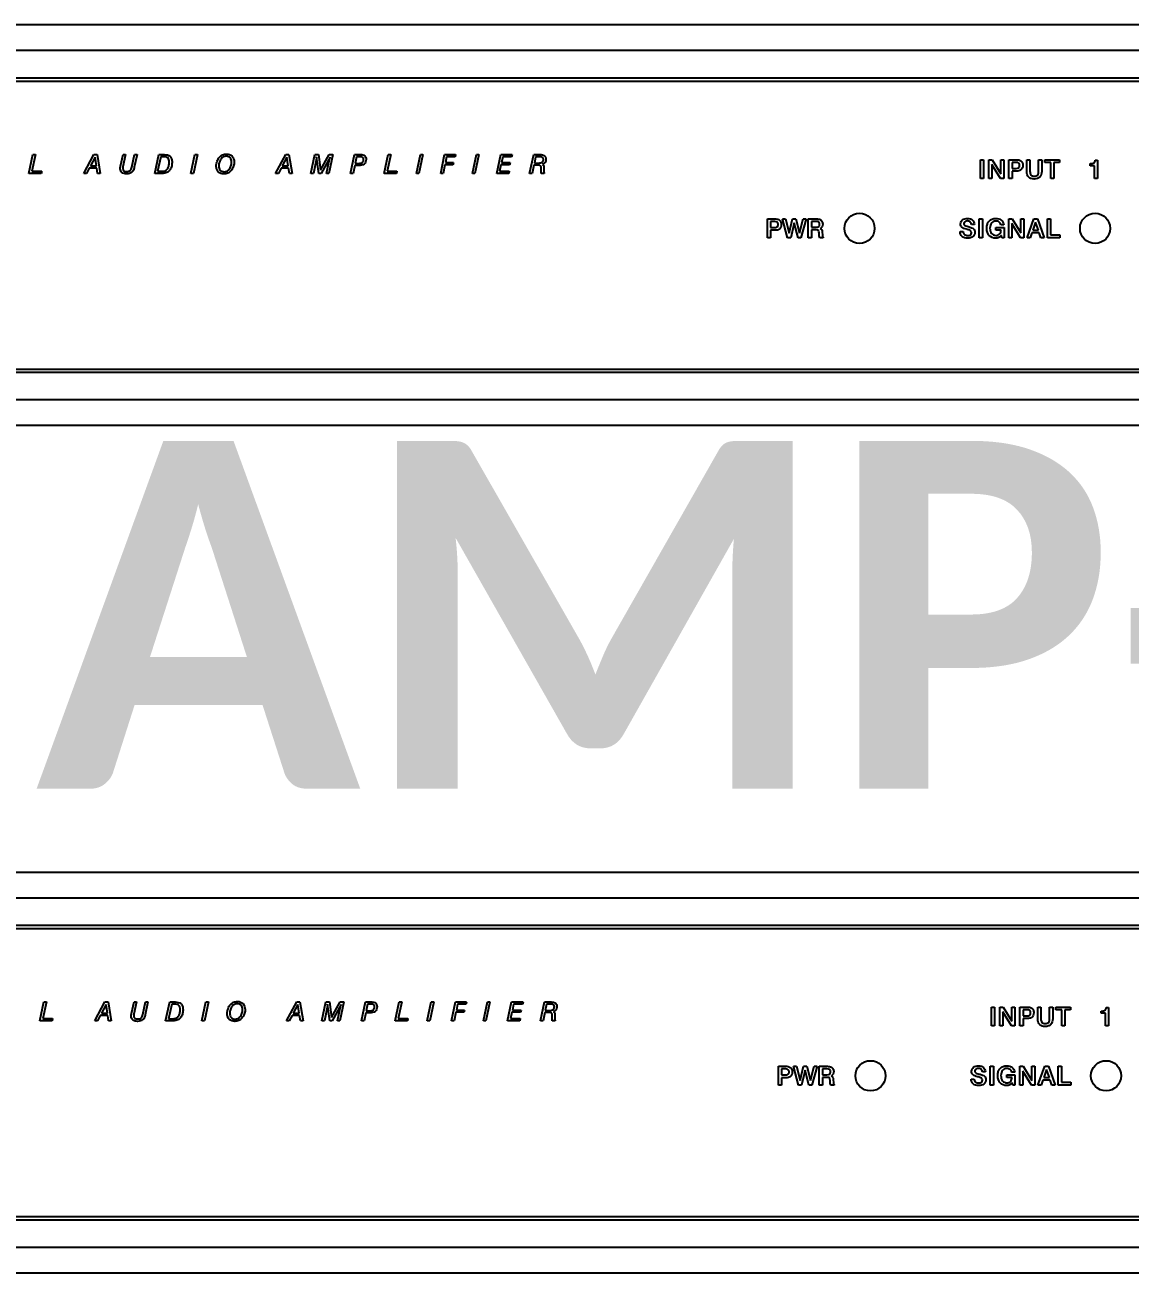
# Model space of a CAD drawing. Header units: inches. Extents: x 110042 to 357611, y 89798 to 292388.
# Drawn here: x 206243 to 214392, y 198608 to 207808 of the extents above; entities that cross this region are included whole.
import ezdxf

# ---------------------------------------------------------------- set-up
doc = ezdxf.new("R2010")
doc.units = ezdxf.units.IN
doc.header["$MEASUREMENT"] = 0
doc.layers.add('PMK35', color=7, linetype='Continuous')
doc.layers.add('Screen', color=5, linetype='Continuous')
doc.styles.add('PMK', font='ROMANS.shx')

# ---------------------------------------------------------------- blocks, each defined once
blk = doc.blocks.new('A$C766B0DB5')
at = {"linetype": 'Continuous'}
for p, q in [((4898.6, 0), (-4898.6, 0)), ((4898.6, -61.8), (-4898.6, -61.8)), ((4898.6, -127.6), (-4898.6, -127.6)), ((4890.1, -136.1), (-4890.1, -136.1)), ((4898.6, -836.3), (-4898.6, -836.3)), ((-4890.1, -827.8), (4890.1, -827.8)), ((4898.6, -902), (-4898.6, -902)), ((4898.6, -963.8), (-4898.6, -963.8))]:
    blk.add_line(p, q, dxfattribs=at)
for centre in [(-1247.3, -489.3), (-680.4, -489.3)]:
    blk.add_circle(centre, 36.3, dxfattribs=at)
at = {"layer": 'Screen', "linetype": 'Continuous'}
for p, q in [((-3246, -357.1), (-3236.4, -311.8)), ((-3230.4, -311.8), (-3238.8, -351.5)), ((-3236.4, -311.8), (-3230.4, -311.8)), ((-3114, -357.1), (-3089.7, -311.8)), ((-3086.8, -318), (-3098, -339)), ((-3089.7, -311.8), (-3082.1, -311.8)), ((-3083.6, -339), (-3086.8, -318)), ((-3082.1, -311.8), (-3074.5, -357.1)), ((-3025.4, -339.6), (-3019.5, -311.8)), ((-3013.5, -311.8), (-3019.8, -341.3)), ((-3019.5, -311.8), (-3013.5, -311.8)), ((-2998.3, -342.1), (-2991.9, -311.8)), ((-2985.9, -311.8), (-2992.4, -342.4)), ((-2991.9, -311.8), (-2985.9, -311.8)), ((-2943.4, -357.1), (-2933.7, -311.8)), ((-2928.8, -316.9), (-2936.3, -352)), ((-2933.7, -311.8), (-2920.8, -311.8)), ((-2921.6, -316.9), (-2928.8, -316.9)), ((-2856.2, -357.1), (-2846.6, -311.8)), ((-2840.3, -311.8), (-2849.9, -357.1)), ((-2846.6, -311.8), (-2840.3, -311.8)), ((-2652.3, -357.1), (-2628, -311.8)), ((-2625.1, -318), (-2636.3, -339)), ((-2628, -311.8), (-2620.4, -311.8)), ((-2621.9, -339), (-2625.1, -318)), ((-2620.4, -311.8), (-2612.8, -357.1)), ((-2567.3, -357.1), (-2557.8, -311.8)), ((-2554.1, -321.3), (-2561.5, -357.1)), ((-2557.8, -311.8), (-2549.1, -311.8)), ((-2548.5, -357.1), (-2553.8, -317.3)), ((-2549.1, -311.8), (-2544.1, -349.2)), ((-2544.1, -349.2), (-2523.6, -311.8)), ((-2521, -317.9), (-2542.7, -357.1)), ((-2529.8, -357.1), (-2522.5, -322.5)), ((-2514.5, -311.8), (-2524.2, -357.1)), ((-2523.6, -311.8), (-2514.5, -311.8)), ((-2472, -357.1), (-2462.4, -311.8)), ((-2462.4, -311.8), (-2447.3, -311.8)), ((-2457.4, -316.9), (-2460.8, -332.9)), ((-2448.3, -316.9), (-2457.4, -316.9)), ((-2390.9, -357.1), (-2381.4, -311.8)), ((-2375.4, -311.8), (-2383.7, -351.5)), ((-2381.4, -311.8), (-2375.4, -311.8)), ((-2313.7, -357.1), (-2304.1, -311.8)), ((-2297.8, -311.8), (-2307.4, -357.1)), ((-2304.1, -311.8), (-2297.8, -311.8)), ((-2255.2, -357.1), (-2245.7, -311.8)), ((-2245.7, -311.8), (-2219.6, -311.8)), ((-2240.8, -317.3), (-2243.7, -331.1)), ((-2220.7, -317.3), (-2240.8, -317.3)), ((-2219.6, -311.8), (-2220.7, -317.3)), ((-2178.9, -357.1), (-2169.3, -311.8)), ((-2163, -311.8), (-2172.6, -357.1)), ((-2169.3, -311.8), (-2163, -311.8)), ((-2120.4, -357.1), (-2110.8, -311.8)), ((-2110.8, -311.8), (-2083.4, -311.8)), ((-2106, -317.3), (-2108.9, -331.1)), ((-2084.6, -317.3), (-2106, -317.3)), ((-2083.4, -311.8), (-2084.6, -317.3)), ((-2041.1, -357.1), (-2031.4, -311.8)), ((-2031.4, -311.8), (-2015.9, -311.8)), ((-2026.7, -317.1), (-2029.8, -332.1)), ((-2016.1, -317.1), (-2026.7, -317.1)), ((-956.3, -369.4), (-956.3, -324.1)), ((-956.3, -324.1), (-948.7, -324.1)), ((-948.7, -324.1), (-948.7, -369.4)), ((-936.3, -369.4), (-936.3, -324.1)), ((-936.3, -324.1), (-928.3, -324.1)), ((-928.3, -324.1), (-907.2, -358)), ((-907.2, -358), (-907.2, -324.1)), ((-907.2, -324.1), (-899.9, -324.1)), ((-899.9, -324.1), (-899.9, -369.4)), ((-887.7, -369.4), (-887.7, -324.1)), ((-887.7, -324.1), (-870.4, -324.1)), ((-844.6, -352.7), (-844.6, -324.1)), ((-844.6, -324.1), (-837.1, -324.1)), ((-837.1, -324.1), (-837.1, -352.3)), ((-816.3, -352.3), (-816.3, -324.1)), ((-816.3, -324.1), (-808.8, -324.1)), ((-808.8, -324.1), (-808.8, -352.7)), ((-801.1, -330.8), (-801.1, -324.1)), ((-801.1, -324.1), (-765.7, -324.1)), ((-765.7, -324.1), (-765.7, -330.8)), ((-680, -325.4), (-674.6, -325.4)), ((-674.6, -325.4), (-674.6, -369.4)), ((-3216.5, -357.1), (-3246, -357.1)), ((-3238.8, -351.5), (-3215.3, -351.5)), ((-3215.3, -351.5), (-3216.5, -357.1)), ((-3107.5, -357.1), (-3114, -357.1)), ((-3100.7, -344.3), (-3107.5, -357.1)), ((-3082.7, -344.3), (-3100.7, -344.3)), ((-3098, -339), (-3083.6, -339)), ((-3080.7, -357.1), (-3082.7, -344.3)), ((-3074.5, -357.1), (-3080.7, -357.1)), ((-2926.5, -357.1), (-2943.4, -357.1)), ((-2936.3, -352), (-2927.6, -352)), ((-2849.9, -357.1), (-2856.2, -357.1)), ((-2645.8, -357.1), (-2652.3, -357.1)), ((-2639, -344.3), (-2645.8, -357.1)), ((-2621, -344.3), (-2639, -344.3)), ((-2636.3, -339), (-2621.9, -339)), ((-2619, -357.1), (-2621, -344.3)), ((-2612.8, -357.1), (-2619, -357.1)), ((-2561.5, -357.1), (-2567.3, -357.1)), ((-2542.7, -357.1), (-2548.5, -357.1)), ((-2524.2, -357.1), (-2529.8, -357.1)), ((-2466, -357.1), (-2472, -357.1)), ((-2461.9, -338.1), (-2466, -357.1)), ((-2452.3, -338.1), (-2461.9, -338.1)), ((-2460.8, -332.9), (-2451.9, -332.9)), ((-2361.5, -357.1), (-2390.9, -357.1)), ((-2383.7, -351.5), (-2360.3, -351.5)), ((-2360.3, -351.5), (-2361.5, -357.1)), ((-2307.4, -357.1), (-2313.7, -357.1)), ((-2249.2, -357.1), (-2255.2, -357.1)), ((-2244.9, -336.6), (-2249.2, -357.1)), ((-2225.6, -336.6), (-2244.9, -336.6)), ((-2243.7, -331.1), (-2224.4, -331.1)), ((-2224.4, -331.1), (-2225.6, -336.6)), ((-2172.6, -357.1), (-2178.9, -357.1)), ((-2091.4, -357.1), (-2120.4, -357.1)), ((-2110.1, -336.4), (-2113.3, -351.6)), ((-2113.3, -351.6), (-2090.2, -351.6)), ((-2089.3, -336.4), (-2110.1, -336.4)), ((-2108.9, -331.1), (-2088.2, -331.1)), ((-2090.2, -351.6), (-2091.4, -357.1)), ((-2088.2, -331.1), (-2089.3, -336.4)), ((-2035.2, -357.1), (-2041.1, -357.1)), ((-2031, -337.4), (-2035.2, -357.1)), ((-2021.3, -337.4), (-2031, -337.4)), ((-2029.8, -332.1), (-2018.9, -332.1)), ((-2013.5, -350.2), (-2013.1, -345.1)), ((-2005.9, -357.1), (-2013.1, -357.1)), ((-2006.8, -344.1), (-2007.1, -348.7)), ((-2005.9, -355.9), (-2005.9, -357.1)), ((-929.1, -335.5), (-929.1, -369.4)), ((-907.8, -369.4), (-929.1, -335.5)), ((-880.2, -330.7), (-880.2, -345)), ((-869.9, -330.7), (-880.2, -330.7)), ((-880.2, -345), (-870.4, -345)), ((-880.2, -351.6), (-880.2, -369.4)), ((-869.9, -351.6), (-880.2, -351.6)), ((-787.1, -330.8), (-801.1, -330.8)), ((-787.1, -369.4), (-787.1, -330.8)), ((-779.6, -330.8), (-779.6, -369.4)), ((-765.7, -330.8), (-779.6, -330.8)), ((-691.9, -338.7), (-691.9, -333.6)), ((-681.6, -338.7), (-691.9, -338.7)), ((-681.6, -369.4), (-681.6, -338.7)), ((-948.7, -369.4), (-956.3, -369.4)), ((-929.1, -369.4), (-936.3, -369.4)), ((-899.9, -369.4), (-907.8, -369.4)), ((-880.2, -369.4), (-887.7, -369.4)), ((-779.6, -369.4), (-787.1, -369.4)), ((-674.6, -369.4), (-681.6, -369.4)), ((-1468.9, -511.8), (-1468.9, -466.5)), ((-1468.9, -466.5), (-1451.7, -466.5)), ((-1461.4, -473), (-1461.4, -487.3)), ((-1451.2, -473), (-1461.4, -473)), ((-1420.3, -511.8), (-1432.7, -466.5)), ((-1432.7, -466.5), (-1425, -466.5)), ((-1425, -466.5), (-1416.4, -500.8)), ((-1416.4, -500.8), (-1408.2, -466.5)), ((-1404.2, -475.6), (-1412.9, -511.8)), ((-1408.2, -466.5), (-1400.2, -466.5)), ((-1395.3, -511.8), (-1404.2, -475.6)), ((-1400.2, -466.5), (-1391.8, -500.7)), ((-1391.8, -500.7), (-1383.1, -466.5)), ((-1375.6, -466.5), (-1388.1, -511.8)), ((-1383.1, -466.5), (-1375.6, -466.5)), ((-1370.5, -511.8), (-1370.5, -466.5)), ((-1370.5, -466.5), (-1350.9, -466.5)), ((-1363, -472.9), (-1363, -486.8)), ((-1352.1, -472.9), (-1363, -472.9)), ((-1350.9, -466.5), (-1348.6, -466.6)), ((-970.9, -479.7), (-978, -479.7)), ((-959.2, -511.8), (-959.2, -466.5)), ((-959.2, -466.5), (-951.6, -466.5)), ((-951.6, -466.5), (-951.6, -511.8)), ((-900.1, -480.4), (-907.6, -480.4)), ((-888, -511.8), (-888, -466.5)), ((-888, -466.5), (-880, -466.5)), ((-880.8, -477.9), (-880.8, -511.8)), ((-859.6, -511.8), (-880.8, -477.9)), ((-880, -466.5), (-858.9, -500.4)), ((-858.9, -500.4), (-858.9, -466.5)), ((-858.9, -466.5), (-851.6, -466.5)), ((-851.6, -466.5), (-851.6, -511.8)), ((-844.2, -511.8), (-827.8, -466.5)), ((-823.5, -474.1), (-830.3, -493.8)), ((-827.8, -466.5), (-819.3, -466.5)), ((-816.8, -493.8), (-823.5, -474.1)), ((-819.3, -466.5), (-802.6, -511.8)), ((-795.3, -511.8), (-795.3, -466.5)), ((-795.3, -466.5), (-787.8, -466.5)), ((-787.8, -466.5), (-787.8, -504.9)), ((-1461.4, -487.3), (-1451.6, -487.3)), ((-1461.4, -494), (-1461.4, -511.8)), ((-1451.1, -494), (-1461.4, -494)), ((-1363, -486.8), (-1352.3, -486.8)), ((-1363, -493.2), (-1363, -511.8)), ((-1351.6, -493.2), (-1363, -493.2)), ((-1344.1, -505.8), (-1344.4, -500.4)), ((-1336.8, -498.8), (-1336.4, -505.2)), ((-1005.3, -497.2), (-998, -497.2)), ((-919, -493.6), (-919, -487.3)), ((-919, -487.3), (-899.6, -487.3)), ((-906.6, -493.6), (-919, -493.6)), ((-904.6, -511.8), (-905.9, -506.1)), ((-899.6, -487.3), (-899.6, -511.8)), ((-832.4, -500.1), (-836.3, -511.8)), ((-814.7, -500.1), (-832.4, -500.1)), ((-830.3, -493.8), (-816.8, -493.8)), ((-810.7, -511.8), (-814.7, -500.1)), ((-787.8, -504.9), (-765.4, -504.9)), ((-765.4, -504.9), (-765.4, -511.8)), ((-1461.4, -511.8), (-1468.9, -511.8)), ((-1412.9, -511.8), (-1420.3, -511.8)), ((-1388.1, -511.8), (-1395.3, -511.8)), ((-1363, -511.8), (-1370.5, -511.8)), ((-1334.6, -511.8), (-1343, -511.8)), ((-1334.6, -510.5), (-1334.6, -511.8)), ((-951.6, -511.8), (-959.2, -511.8)), ((-899.6, -511.8), (-904.6, -511.8)), ((-880.8, -511.8), (-888, -511.8)), ((-851.6, -511.8), (-859.6, -511.8)), ((-836.3, -511.8), (-844.2, -511.8)), ((-802.6, -511.8), (-810.7, -511.8)), ((-765.4, -511.8), (-795.3, -511.8))]:
    blk.add_line(p, q, dxfattribs=at)
blk.add_arc((-1006.3, -560.9), 71.2, 75.213, 76.8655, dxfattribs=at)
for points, knots in [([(-2927.6, -352), (-2924.5, -352), (-2919, -352), (-2912.4, -346.6), (-2909, -339.2), (-2908, -331.3), (-2908.5, -324.6), (-2911.9, -317.7), (-2918, -316.9), (-2921.6, -316.9)], [0, 0, 0, 0, 0.167313, 0.287654, 0.438765, 0.604744, 0.717843, 0.803737, 1, 1, 1, 1]), ([(-2920.8, -311.8), (-2915.7, -311.8), (-2907.2, -313.2), (-2902.1, -322.6), (-2901.3, -331.3), (-2902.5, -341), (-2906.2, -348.4), (-2910.3, -352.7), (-2914, -355.2), (-2919.5, -357.1), (-2923.9, -357.1), (-2926.5, -357.1)], [0, 0, 0, 0, 0.211916, 0.305935, 0.424667, 0.5739, 0.70623, 0.762697, 0.819685, 0.891565, 1, 1, 1, 1]), ([(-2795.3, -339.1), (-2795.3, -335.3), (-2793.9, -327.9), (-2788.7, -318.3), (-2780.4, -311.9), (-2769.1, -309.6), (-2755, -314.1), (-2752.1, -325.3), (-2752.2, -330.8), (-2752.2, -331.2)], [0, 0, 0, 0, 0.155856, 0.310056, 0.441475, 0.576309, 0.776193, 0.984347, 1, 1, 1, 1]), ([(-2771.2, -315.9), (-2773.5, -315.9), (-2778.2, -317), (-2784.3, -322.1), (-2788.1, -329.8), (-2789.9, -339.3), (-2787.4, -350.4), (-2779.6, -353.1), (-2775.9, -353.1), (-2775.7, -353)], [0, 0, 0, 0, 0.128334, 0.260295, 0.426324, 0.598987, 0.800669, 0.987719, 1, 1, 1, 1]), ([(-2775.7, -353), (-2773.7, -353), (-2769.5, -351.9), (-2763.5, -347.3), (-2759.5, -339.3), (-2757.6, -329.5), (-2759.9, -320.4), (-2765.9, -316.4), (-2769.4, -315.9), (-2771.2, -315.9)], [0, 0, 0, 0, 0.112709, 0.239943, 0.416541, 0.606242, 0.805922, 0.898143, 1, 1, 1, 1]), ([(-2553.8, -318), (-2553.8, -318.6), (-2553.9, -319.7), (-2554, -320.7), (-2554.1, -321.3)], [0, 0, 0, 0, 0.473917, 1, 1, 1, 1]), ([(-2522.5, -322.5), (-2522.3, -321.7), (-2521.9, -320.1), (-2521.3, -318.6), (-2521, -317.9)], [0, 0, 0, 0, 0.546036, 1, 1, 1, 1]), ([(-2447.3, -311.8), (-2444, -311.8), (-2438.7, -312.9), (-2435.1, -318.7), (-2434.4, -324.1), (-2435.2, -329.9), (-2440.5, -337.1), (-2447.8, -338.1), (-2452.3, -338.1)], [0, 0, 0, 0, 0.218941, 0.317378, 0.431578, 0.572829, 0.697398, 1, 1, 1, 1]), ([(-2451.9, -332.9), (-2448.9, -332.9), (-2444.2, -332.5), (-2440.9, -327.8), (-2440.5, -324.1), (-2440.8, -320.8), (-2443, -317.3), (-2446.3, -316.9), (-2448.3, -316.9)], [0, 0, 0, 0, 0.313223, 0.436476, 0.5835, 0.694024, 0.78357, 1, 1, 1, 1]), ([(-2018.9, -332.1), (-2016.1, -332.1), (-2010.3, -331.3), (-2007.1, -324.1), (-2009.6, -317.6), (-2014, -317.1), (-2016.1, -317.1)], [0, 0, 0, 0, 0.312344, 0.575154, 0.766956, 1, 1, 1, 1]), ([(-2015.9, -311.8), (-2014, -311.8), (-2010.8, -311.8), (-2006.1, -313.7), (-2002.7, -317.5), (-2001.6, -323.8), (-2003.2, -331.1), (-2007.8, -334.4), (-2010.1, -335.3)], [0, 0, 0, 0, 0.161184, 0.268524, 0.412627, 0.566734, 0.788443, 1, 1, 1, 1]), ([(-870.4, -324.1), (-868.4, -324.1), (-865, -324.1), (-859.6, -325.9), (-855.1, -330.5), (-853.9, -337.7), (-855.1, -344.5), (-858.8, -349.3), (-864.1, -351.5), (-867.8, -351.6), (-869.9, -351.6)], [0, 0, 0, 0, 0.129639, 0.209579, 0.349882, 0.509674, 0.647088, 0.774098, 0.866428, 1, 1, 1, 1]), ([(-691.9, -333.6), (-689, -333.6), (-682.9, -333.4), (-680.4, -327.8), (-680, -325.4)], [0, 0, 0, 0, 0.552261, 1, 1, 1, 1]), ([(-3026.3, -345.7), (-3026.3, -344.9), (-3026.1, -342.8), (-3025.7, -340.8), (-3025.4, -339.6)], [0, 0, 0, 0, 0.38184, 1, 1, 1, 1]), ([(-2992.4, -342.4), (-2992.9, -344.9), (-2994, -349.3), (-2998.2, -354.6), (-3004.1, -357.7), (-3012.5, -358.9), (-3022.9, -356.7), (-3026.3, -349), (-3026.3, -345.7)], [0, 0, 0, 0, 0.156081, 0.271869, 0.407285, 0.554169, 0.792619, 1, 1, 1, 1]), ([(-3019.8, -341.3), (-3019.9, -342), (-3020.1, -343.3), (-3020.5, -346.6), (-3018.2, -352), (-3011.5, -352.9), (-3006.2, -352.4), (-3000.7, -349.6), (-2998.9, -345.1), (-2998.3, -342.1)], [0, 0, 0, 0, 0.06099, 0.112178, 0.283562, 0.489427, 0.626608, 0.742325, 1, 1, 1, 1]), ([(-2752.2, -331.2), (-2752.3, -334.7), (-2753.8, -341.7), (-2758.9, -350.9), (-2767.2, -357.1), (-2778.4, -359.4), (-2789.6, -355.8), (-2794.7, -347), (-2795.3, -341.8), (-2795.3, -339.1)], [0, 0, 0, 0, 0.145573, 0.306029, 0.438868, 0.576982, 0.783251, 0.884293, 1, 1, 1, 1]), ([(-2013.1, -345.1), (-2013.1, -344.9), (-2013, -344.3), (-2013, -342.8), (-2013.1, -340.7), (-2015.4, -337.1), (-2019, -337.4), (-2021.3, -337.4)], [0, 0, 0, 0, 0.049619, 0.124502, 0.342566, 0.502977, 1, 1, 1, 1]), ([(-2013.1, -357.1), (-2013.3, -356.6), (-2013.6, -355.4), (-2013.7, -353.8), (-2013.6, -352.1), (-2013.5, -350.9), (-2013.5, -350.2)], [0, 0, 0, 0, 0.246292, 0.492827, 0.702484, 1, 1, 1, 1]), ([(-2010.1, -335.3), (-2009.1, -335.8), (-2006.9, -337.7), (-2006.7, -341), (-2006.7, -343.1), (-2006.8, -343.9), (-2006.8, -344.1)], [0, 0, 0, 0, 0.358193, 0.782709, 0.914362, 1, 1, 1, 1]), ([(-2007.1, -348.7), (-2007.1, -349.2), (-2007.2, -350.1), (-2007.2, -352), (-2007.2, -354.1), (-2006.4, -355.5), (-2005.9, -355.9)], [0, 0, 0, 0, 0.213692, 0.376706, 0.761802, 1, 1, 1, 1]), ([(-870.4, -345), (-868.1, -345), (-864.5, -344.7), (-862.1, -341), (-861.8, -337.9), (-862.1, -334.8), (-864.4, -331.1), (-867.8, -330.7), (-869.9, -330.7)], [0, 0, 0, 0, 0.270035, 0.375786, 0.507724, 0.638349, 0.745359, 1, 1, 1, 1]), ([(-808.8, -352.7), (-808.8, -357.4), (-810.8, -365.1), (-819.3, -370.1), (-826.8, -371), (-834.2, -370.2), (-842.9, -365.3), (-844.6, -357.5), (-844.6, -352.7)], [0, 0, 0, 0, 0.247008, 0.36375, 0.499078, 0.636455, 0.751513, 1, 1, 1, 1]), ([(-837.1, -352.3), (-837.1, -355.3), (-836.4, -360.2), (-831.2, -363.5), (-826.7, -363.9), (-822.3, -363.5), (-817.1, -360.2), (-816.3, -355.3), (-816.3, -352.3)], [0, 0, 0, 0, 0.257413, 0.366839, 0.499424, 0.63273, 0.742714, 1, 1, 1, 1]), ([(-1451.7, -466.5), (-1449.6, -466.5), (-1446.2, -466.5), (-1440.8, -468.3), (-1436.3, -472.9), (-1435.1, -480.1), (-1436.3, -486.9), (-1440, -491.6), (-1445.3, -493.9), (-1449, -494), (-1451.1, -494)], [0, 0, 0, 0, 0.129639, 0.209579, 0.349882, 0.509674, 0.647088, 0.774098, 0.866428, 1, 1, 1, 1]), ([(-1451.6, -487.3), (-1449.4, -487.3), (-1445.7, -487.1), (-1443.3, -483.3), (-1443, -480.2), (-1443.3, -477.1), (-1445.6, -473.5), (-1449.1, -473), (-1451.2, -473)], [0, 0, 0, 0, 0.270035, 0.375786, 0.507724, 0.638349, 0.745359, 1, 1, 1, 1]), ([(-1352.3, -486.8), (-1349.9, -486.8), (-1346.2, -486.6), (-1343.6, -482.8), (-1343.3, -479.8), (-1343.6, -476.7), (-1346.1, -473.1), (-1349.8, -472.9), (-1352.1, -472.9)], [0, 0, 0, 0, 0.273913, 0.378437, 0.505402, 0.629583, 0.73191, 1, 1, 1, 1]), ([(-1348.6, -466.6), (-1345.2, -466.6), (-1337.9, -468.6), (-1335.1, -478.2), (-1336.7, -485.9), (-1340.3, -488.9), (-1342.3, -489.7)], [0, 0, 0, 0, 0.303929, 0.603619, 0.810666, 1, 1, 1, 1]), ([(-990.1, -491.6), (-994, -490.6), (-999.6, -488.9), (-1003.6, -482.8), (-1004.7, -476.2), (-999.9, -466.8), (-989.4, -464.9), (-983.1, -465.5), (-981.2, -466.1)], [0, 0, 0, 0, 0.237237, 0.323923, 0.420345, 0.626127, 0.880328, 1, 1, 1, 1]), ([(-978, -479.7), (-978.2, -477.5), (-980.5, -472.6), (-987.7, -471.1), (-994.1, -472.2), (-996.5, -476.2), (-996.4, -478.1), (-996.4, -478.3)], [0, 0, 0, 0, 0.256676, 0.542285, 0.782384, 0.969212, 1, 1, 1, 1]), ([(-996.4, -478.3), (-996.3, -478.9), (-995.9, -480.2), (-994.2, -482.2), (-990.5, -483.8), (-984.8, -485.4), (-978.4, -487.1), (-972.7, -489.9), (-970, -494.2), (-969.3, -499.2), (-970.3, -504.8), (-974.3, -509.6), (-980.2, -512.5), (-987, -513.2), (-991.7, -512.8), (-993.9, -512.2)], [0, 0, 0, 0, 0.023432, 0.058927, 0.111442, 0.194696, 0.321242, 0.402631, 0.464223, 0.533852, 0.619801, 0.703986, 0.795934, 0.901944, 1, 1, 1, 1]), ([(-981.2, -466.1), (-981, -466.1), (-978.9, -466.8), (-973.3, -469.7), (-970.9, -475.9), (-970.9, -479.7)], [0, 0, 0, 0, 0.041386, 0.369319, 1, 1, 1, 1]), ([(-905.9, -506.1), (-907.4, -508.2), (-911.8, -511.9), (-922.8, -514.1), (-934.6, -509.3), (-940.3, -498.7), (-941.5, -489.1), (-940.4, -480.2), (-937.9, -475.2), (-936.5, -473.3)], [0, 0, 0, 0, 0.117647, 0.239509, 0.482661, 0.611301, 0.754578, 0.899815, 1, 1, 1, 1]), ([(-936.5, -473.3), (-936.1, -472.8), (-933.9, -470.1), (-928.5, -466.2), (-920, -465), (-912.3, -465.9), (-904.1, -469.7), (-900.7, -476.2), (-900.1, -480.4)], [0, 0, 0, 0, 0.042326, 0.224846, 0.419601, 0.58201, 0.72537, 1, 1, 1, 1]), ([(-907.6, -480.4), (-908.1, -477.9), (-911, -473), (-918.5, -471.4), (-925.1, -472.4), (-930.1, -476.1), (-932.9, -482), (-933.6, -488.7), (-933.2, -493.3), (-932.6, -495.4)], [0, 0, 0, 0, 0.15759, 0.326173, 0.45683, 0.57697, 0.707067, 0.86309, 1, 1, 1, 1]), ([(-1344.4, -500.4), (-1344.5, -498.4), (-1345.1, -493.7), (-1349.7, -493.2), (-1351.6, -493.2)], [0, 0, 0, 0, 0.522671, 1, 1, 1, 1]), ([(-1343, -511.8), (-1343.3, -511.1), (-1344, -509.2), (-1344.1, -507.1), (-1344.1, -505.8)], [0, 0, 0, 0, 0.366425, 1, 1, 1, 1]), ([(-1342.3, -489.7), (-1340.7, -490.2), (-1337.2, -492.5), (-1336.9, -496.6), (-1336.8, -498.8)], [0, 0, 0, 0, 0.432044, 1, 1, 1, 1]), ([(-993.9, -512.2), (-994.1, -512.1), (-996.5, -511.5), (-1002.6, -508.4), (-1005.1, -501.5), (-1005.3, -497.2)], [0, 0, 0, 0, 0.04208, 0.362526, 1, 1, 1, 1]), ([(-998, -497.2), (-997.8, -499.8), (-995.3, -505.4), (-987.2, -507), (-980.2, -505.7), (-977.6, -501.6), (-977.7, -499.8), (-977.7, -499.7)], [0, 0, 0, 0, 0.269044, 0.569847, 0.804579, 0.989997, 1, 1, 1, 1]), ([(-977.7, -499.7), (-977.8, -499), (-978.4, -497.3), (-981.2, -493.5), (-985.4, -492.8), (-988.1, -492.1)], [0, 0, 0, 0, 0.164367, 0.378829, 1, 1, 1, 1]), ([(-932.6, -495.4), (-932.6, -495.7), (-932, -497.9), (-929.3, -503.6), (-919.8, -507.7), (-909, -503.9), (-906.7, -496.9), (-906.6, -493.6)], [0, 0, 0, 0, 0.021222, 0.183924, 0.482845, 0.737976, 1, 1, 1, 1])]:
    blk.add_open_spline(points, degree=3, knots=knots, dxfattribs=at)
blk.add_open_spline([(-1336.4, -505.3), (-1336.4, -507.1), (-1336.2, -509.6), (-1334.6, -510.5)], degree=3, dxfattribs=at)
at = {"layer": 'PMK35', "insert": (-3230, -1000.5), "char_height": 1004.116, "width": 17037.119, "attachment_point": 1, "style": 'PMK'}
blk.add_mtext('{\\fCalibri|b1|i0|c0|p34;\\H0.83333x;AMP-2210T}', dxfattribs=at)

msp = doc.modelspace()

# ---------------------------------------------------------------- block references
at = {"xscale": 3.064189091863638, "yscale": 3.064189091863638, "zscale": 3.064189091863638}
for p in [(216218.7, 207808), (216299.6, 201561.6)]:
    msp.add_blockref('A$C766B0DB5', p, dxfattribs=at)

doc.saveas('drawing.dxf')
